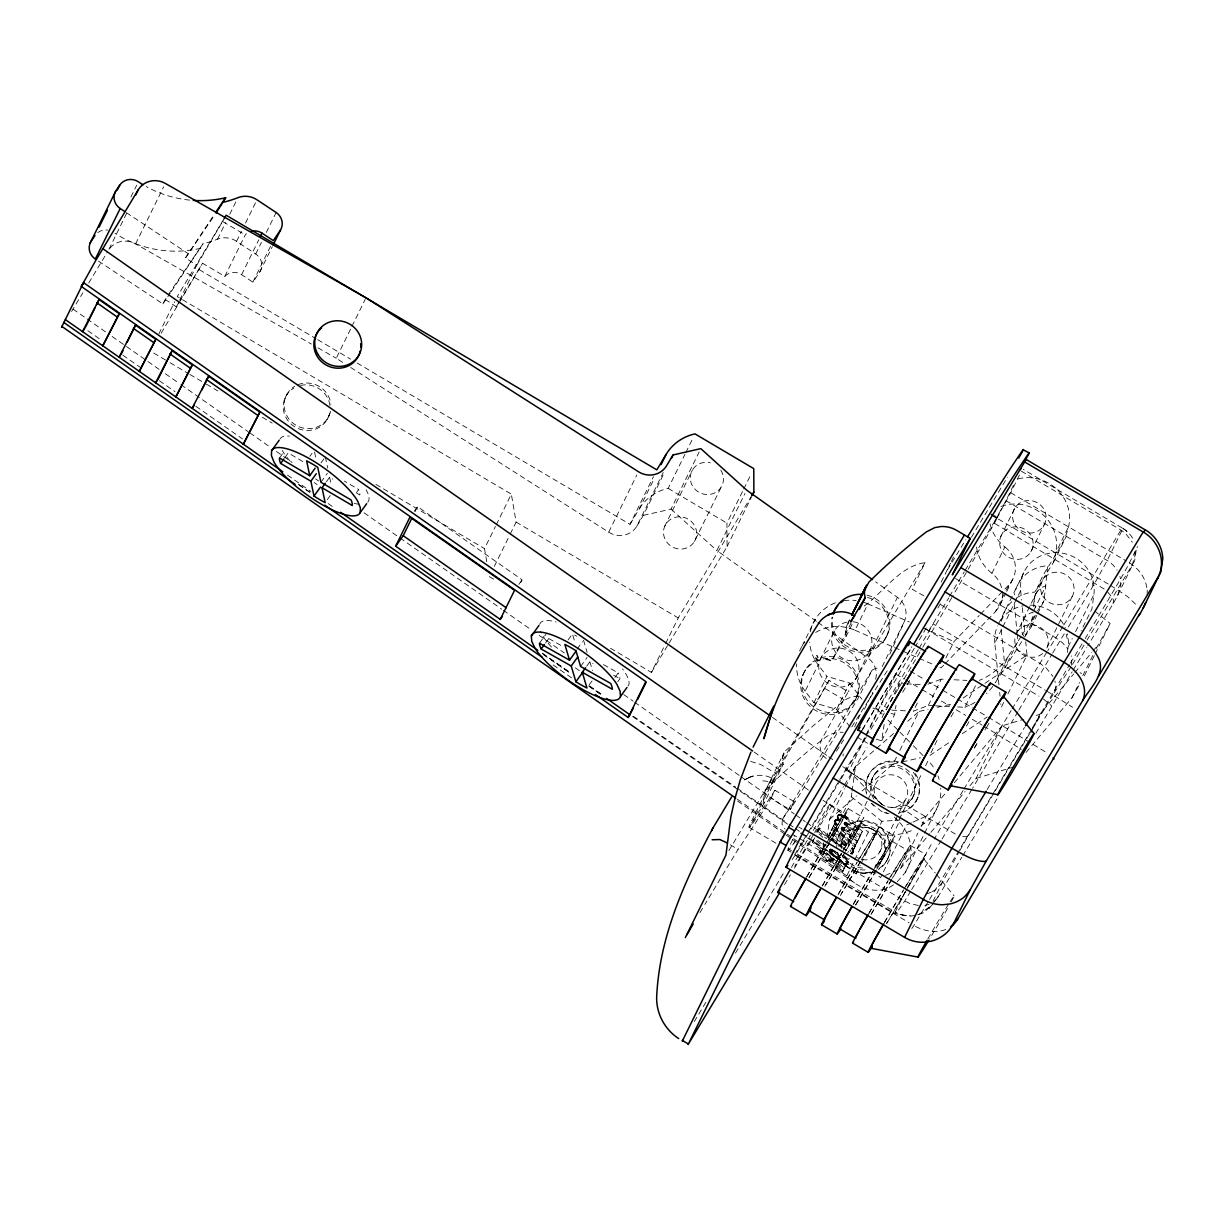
<?xml version="1.0" encoding="UTF-8"?>
<svg xmlns="http://www.w3.org/2000/svg" width="1224" height="1224" viewBox="0 0 1224 1224"><rect width="100%" height="100%" fill="white"/><g stroke="black" fill="none" stroke-linecap="round" stroke-linejoin="round"><path stroke-width="0.75" stroke-dasharray="5 3.75" d="M1147.148 594.849L1147.225 590.06M840.245 857.703C836.589 858.452 831.448 852.914 830.101 849.303C834.034 849.425 841.775 855.01 839.19 859.217C822.727 852.501 832.091 843.55 839.19 859.217M1134.985 552.07L1134.816 556.828L1131.894 565.519L1087.08 640.06M1136.193 550.219L1134.679 560.577L1117.65 595.415A199.512 4.758 -59.4 0 1 1113.075 603.784L1087.738 645.905M851.216 622.756L831.754 660.838L823.905 659.063A13.173 13.051 38 0 1 831.739 660.853A246.911 5.891 -59.4 0 1 845.983 636.709L845.876 627.82L849.211 620.231M836.681 847.666L837.002 842.433A27.05 25.826 26.2 0 1 877.47 824.838A27.05 25.826 26.2 0 1 878.939 868.55M898.37 761.772A27.05 25.826 26.2 0 0 866.271 783.069L866.653 792.249M835.655 822.115L832.764 827.103L855.01 846.304L856.632 843.03L843.03 831.295L841.133 828.357L843.795 829.306L857.534 841.163L859.217 837.751C859.86 840.199 835.9 817.816 847.283 824.746L860.151 835.839L862.538 831.479L847.589 818.581C844.254 813.899 833.865 812.476 839.955 820.233C836.986 820.462 832.106 820.355 836.007 825.251C836.237 822.605 833.62 816.607 839.955 820.233M1024.58 637.168L1031.113 626.994L1032.964 612.23L1031.113 612.811A16.907 16.142 26.2 0 0 1023.922 636.312M1033.653 606.752C1034.066 576.152 1061.973 555.023 1068.598 526.641A40.576 38.74 26.2 0 0 1017.435 479.012M1037.6 613.821L1044.072 600.647L1047.729 565.763A37.194 35.511 26.2 0 0 1014.466 594.879M744.574 779.841L750.266 777.041L744.574 779.841C753.035 774.012 766.576 773.553 773.92 779.841L749.425 827.531L763.99 803.342L783.222 764.25L782.549 756.509L785.089 751.215L813.287 725.71L842.846 701.52A27.05 25.826 26.2 0 1 859.355 696.089L872.115 670.14L875.711 668.289L880.056 667.998M1067.343 652.377L1068.078 646.961A37.194 35.511 26.2 0 0 1067.374 633.894M1002.869 626.749L1020.648 590.611A37.194 35.511 26.2 0 1 1057.995 552.682A37.194 35.511 26.2 0 1 1093.919 594.451L1091.961 608.879L1081.129 630.896M874.273 872.528L856.066 873.829L825.466 849.226L825.986 845.478M827.026 837.981L829.627 819.239L844.636 788.746M827.975 844.132L851.307 796.702L851.827 792.953M852.088 791.087L855.469 766.714L875.221 749.532M876.231 739.204L881.678 740.795L884.141 724.424M881.678 740.795L894.637 714.449L896.014 705.361M898.462 688.974L899.288 683.528L904.674 683.788M1071.551 665.152L1071.275 655.819M841.378 854.398L847.452 862.889L846.381 864.878L843.275 864.328L845.264 866.102L843.734 869.224L812.399 842.189L814.036 838.853L824.043 847.268L823.247 843.045M843.734 869.224L846.029 865.062L844.024 863.272L847.13 863.838L848.201 861.849L843.795 855.071L843.03 856.127M1016.027 598.322A37.194 35.511 26.2 0 1 1034.77 592.11L1053.466 562.397L1055.639 552.988L1068.598 526.641M845.34 632.273L849.425 619.864L847.758 623.245L848.875 621.593M839.205 821.289C833.116 813.516 843.504 814.954 846.824 819.621L861.788 832.534L860.151 835.839M851.43 848.829L852.225 847.666L853.939 848.951L853.189 850.007L851.46 848.706L852.99 852.501L853.755 851.445L852.225 847.666M991.624 514.034L997.438 517.477L995.387 521.439A250.232 5.967 -59.4 0 1 952.716 596.012M1113.075 603.784L1113.503 600.173L1112.478 597.817L1107.812 592.187M993.903 516.482L996.81 518.211L991.226 514.218M782.289 758.421L785.089 751.215M853.939 848.951L855.408 845.983L833.161 826.781L831.601 829.949C832.167 827.424 855.423 851.583 842.724 842.678L830.545 832.091L829.796 833.131L841.974 843.719C854.673 852.638 831.402 828.464 830.851 830.989L835.013 823.018L836.772 824.196M1032.566 728.77L1054.185 692.799L1055.731 687.521L1054.95 681.018M854.643 726.872L860.824 712.98M889.802 654.259L904.459 621.287A20.288 19.37 26.2 0 0 897.437 597.343L875.665 581.859M1117.65 595.415L1120.786 586.311L1120.847 581.4A26.974 24.404 27.9 0 0 1119.899 576.504M818.933 852.057C820.86 847.391 838.318 861.65 831.264 859.998L843.367 870.448L842.204 872.345L829 860.977L825.817 860.579L818.933 852.057L831.907 859.967L832.32 860.855L830.132 860.61L842.617 871.488L842.204 872.345M867.632 777.24L868.642 775.144M130.907 196.972L136.721 185.176M126.623 213.374L108.446 250.323A20.288 19.37 26.2 0 1 135.589 243.882L311.37 344.082M135.589 243.882L163.679 186.782M98.455 261.125L162.884 303.873L167.214 296.269M179.576 300.155L196.743 265.302L185.528 257.866L214.078 214.72M171.314 291.511L203.016 243.729A108.202 103.321 26.2 0 0 217.49 239.185A20.288 19.37 26.2 0 1 236.569 241.312L255.709 254.011A13.525 12.913 26.2 0 1 260.069 271.575L252.878 282.147L241.618 274.681A13.051 12.47 26.2 0 0 224.818 276.394L202.526 263.221L180.203 300.339M158.783 334.06L174.695 301.701M165.102 299.36L176.317 306.811L178.765 301.823M161.17 333.188L202.526 263.221M196.743 265.302L225.338 216.847M217.49 239.185L225.66 222.569M229.745 214.277L237.089 199.328M236.569 241.312L241.465 231.351M245.55 223.043L256.979 199.803M224.818 276.394L245.244 234.901A13.051 12.47 26.2 0 1 246.544 233.677M241.618 274.681L258.769 239.812M255.709 254.011L261.416 242.383M266.327 232.422L276.119 212.502M252.878 282.147L272.493 242.306M259.687 272.156L272.325 246.667M284.748 398.779L285.636 396.974M286.324 395.597L287.212 393.791M342.659 362.35L336.248 358.265L351.12 328.032M351.946 326.349L365.165 299.482M327.053 419.679L327.94 417.889M328.629 416.512L329.516 414.707M414.997 511.77L417.522 506.644L522.112 579.855L519.588 584.98M486.754 561.678L484.52 548.627L495.414 526.488M496.256 524.79L511.341 494.129L177.22 296.591L223.212 220.106M494.328 566.375L509.413 535.714M510.255 534.016L516.115 522.097L511.341 494.129M350.661 367.46L608.711 532.18L636.801 475.08M357.133 363.008L630.008 524.346L653.478 476.656M630.008 524.346L639.326 508.847L654.412 478.186M608.711 532.18A20.288 19.37 26.2 0 0 636.771 526.289L663.209 472.556M636.771 526.289L643.319 515.411L663.974 473.428M639.326 508.847A47.338 45.196 26.2 0 1 668.197 488.391L684.95 454.334M685.792 452.635L693.335 437.305M643.319 515.411L671.058 509.077L699.149 451.993M664.556 526.657L692.478 469.924M694.467 541.452A16.738 15.988 26.2 0 0 679.993 516.803A16.738 15.988 26.2 0 0 665.734 540.534A16.738 15.988 26.2 0 0 694.467 541.452L722.405 484.704M610.47 648.23L651.413 672.435L664.816 645.186M665.657 643.487L678.234 617.936L751.903 495.399M669.1 643.028L727.056 546.638L726.949 523.138L742.876 490.778M743.718 489.08L751.245 473.749M816.377 621.302L716.882 550.54L744.972 493.44M727.056 546.638L751.352 497.25M802.21 645.828L815.169 619.482M802.607 675.541L803.495 673.736M804.535 671.639L805.423 669.834M820.049 659.935L834.355 630.865M850.022 726.949L836.681 709.4L813.96 702.729L805.178 691.162L818.152 664.816A42.611 40.683 26.2 0 1 809.645 642.34M763.99 803.342A16.233 15.499 26.2 0 1 765.321 790.781L783.896 752.959M845.983 636.709L852.669 623.108M813.96 702.729L826.919 676.382L818.152 664.816M770.952 798.431L774.96 790.276L794.162 801.628L790.153 809.783L770.952 798.431A246.911 5.891 -59.4 0 1 738.041 849.364L704.856 904.49M774.96 790.276L758.773 814.71A221.146 5.279 -59.4 0 1 749.272 825.726L759.92 804.076A221.146 5.279 -59.4 0 1 795.355 740.367L829.031 680.406L848.232 691.759L822.482 737.888C818.565 744.391 819.437 754.244 826.338 758.375M815.658 632.441A42.611 40.683 26.2 0 1 854.995 630.238L867.969 603.891L909.248 621.976M872.115 670.14L782.35 819.453L782.059 824.441L785.058 829.031M836.681 709.4L849.64 683.053L826.919 676.382M856.28 677.928A20.288 19.37 26.2 0 0 838.792 648.032A20.288 19.37 26.2 0 0 821.442 676.765A20.288 19.37 26.2 0 0 856.28 677.928L870.601 648.858M875.619 679.244A20.288 19.37 26.2 0 0 867.694 657.793L897.437 597.343M854.581 701.23A29.085 27.769 26.2 0 0 829.444 658.42A29.085 27.769 26.2 0 0 804.658 699.638A29.085 27.769 26.2 0 0 854.581 701.23L855.469 699.424A29.085 27.769 26.2 0 0 830.331 656.615A29.085 27.769 26.2 0 0 805.545 697.848A29.085 27.769 26.2 0 0 855.469 699.424M856.509 697.313L857.397 695.523M885.212 638.974L886.1 637.168M887.155 635.057L888.043 633.252M864.297 606.018C883.866 591.727 899.64 566.284 925.023 562.642L912.217 589.31L924.12 595.935M791.423 850.649L788.179 848.737L794.728 835.411M882.152 666.621L904.459 621.287M864.45 709.14L872.712 692.34M822.88 837.354L817.188 832.442L819.575 828.097L843.78 848.982M812.399 842.189L814.786 837.813L824.792 846.212L823.691 843.305L822.941 844.361M817.188 832.442L819.575 828.097M895.509 674.99L863.195 740.673L793.749 856.173M941.21 582.119L950.543 563.147M951.354 561.495L953.802 556.522M882.305 804.872L848.859 771.013L865.383 737.429M866.209 735.746L878.602 710.563A20.288 19.37 26.2 0 1 875.68 706.814M845.463 787.047L855.469 766.714M882.06 717.585L886.145 709.293M886.329 709.874L899.288 683.528M830.545 832.091L829.031 835.166L844.101 848.278L843.351 849.318L828.281 836.221L829.796 833.131M825.466 849.226L827.133 845.83M839.878 833.774L840.322 832.871L838.884 835.594M1104.186 589.035L993.704 522.847A226.562 5.401 -59.4 0 0 1005.929 500.647L1015.063 482.072M996.81 518.211L1000.559 511.265A236.706 5.646 -59.4 0 0 1010.733 492.706L1019.623 474.667M842.036 840.077L842.923 838.272M843.504 837.078L844.407 835.288M871.779 779.627L872.666 777.821M873.263 776.628L874.15 774.823M849.456 837.216L876.415 782.427M917.342 702.989L913.288 711.221L928.327 705.468L933.82 705.743M1000.712 536.755L1014.788 508.144M862.094 790.995L893.138 763.975L896.473 757.197M899.808 750.434L918.979 711.465L928.067 709.4M945.877 658.022L953.986 641.56L979.215 615.488M853.189 850.007L857.381 841.974L843.795 830.239L841.883 827.302L844.545 828.266L858.299 840.108L857.534 841.163M858.299 840.108L859.982 836.696C860.625 839.144 836.665 816.76 848.048 823.691L860.916 834.799M852.332 853.847L853.755 851.445M1001.584 587.734A27.05 25.826 26.2 0 0 991.93 573.291L1004.889 546.944A40.576 38.74 26.2 0 1 989.91 523.168M928.327 705.468L941.287 679.121L944.959 679.305M893.505 884.86C878.664 895.57 857.718 889.175 846.794 875.833L868.367 831.983C883.284 837.293 900.252 836.023 914.512 829.321M856.066 873.829L860.227 865.368M861.069 863.67L881.907 821.319L900.114 820.019M945.005 663.791L995.479 611.633L1005.21 591.881M1006.021 590.228L1011.865 580.865A27.05 25.826 26.2 0 0 1004.889 546.944M995.479 611.633L998.891 607.211L1005.944 593.059M1006.755 591.406L1013.243 578.233M879.643 852.195L906.617 797.421M937.018 740.474L929.521 755.713L951.323 741.056M897.253 881.8L905.301 872.391A44.079 42.09 26.2 0 0 898.355 821.136L922.315 772.436M925.619 765.719L928.098 760.685A44.079 42.09 26.2 0 1 934.815 769.376M1030.899 551.749A16.907 16.142 26.2 0 0 1016.333 526.825A16.907 16.142 26.2 0 0 1001.875 550.769A16.907 16.142 26.2 0 0 1030.899 551.749L1044.99 523.122M876.782 867.449L899.288 821.717M881.923 859.799L882.81 857.993M883.407 856.8L884.294 854.995M911.666 799.349L912.553 797.543M913.15 796.35L914.037 794.544M998.325 624.271L1025.375 569.497M886.436 861.298L886.88 860.396M888.241 857.672L888.685 856.769M915.751 801.751L916.195 800.848M917.541 798.125L917.985 797.222M998.937 684.813L994.821 643.12L1001.247 630.039A37.194 35.511 26.2 0 1 1001.094 625.617M957.596 706.937L964.91 707.304L976.262 684.247M885.549 875.374L900.436 868.658L917.939 833.085M921.259 826.307L926.262 816.133L945.785 792.861M1015.859 634.629L1042.817 579.855M1053.466 562.397L1066.425 536.051M1021.046 636.557L1008.438 656.186L995.479 682.533L1022.514 640.382M1033.775 610.577L1045.923 585.883L1044.072 586.464A16.907 16.142 26.2 0 0 1035.626 607.67M905.301 872.391L937.814 806.432M1025.391 635.516L1036.743 612.474M1031.113 626.994L1036.789 615.473M905.102 892.051L895.264 912.048L793.045 851.613M1003.695 702.469L1001.186 707.548L1000.819 703.769M1007.857 694.008L1027.028 655.039L1025.712 641.774M969.989 785.731L976.079 778.464L1001.921 725.939L1023.601 719.299M1046.887 647.924L1073.02 594.849M933.025 901.292L942.174 882.703A194.096 4.636 -59.4 0 1 959.035 852.011M1068.078 646.961L1072.255 638.5M1075.59 631.722L1093.919 594.451M1030.685 732.947L1039.849 714.311L1073.678 673.996M1085.137 638.775L1121.536 577.391A236.706 5.646 -59.4 0 0 1129.477 562.902L1137.54 546.501M1026.094 752.423L1072.01 697.711L1079.507 682.457M1082.842 675.679L1092.848 655.36M1096.168 648.582L1110.137 623.49L1094.761 611.128M1094.302 655.682L1084.296 676.015L1080.104 672.634M1095.128 653.983L1110.137 623.49M1072.01 697.711L1079.905 683.757M862.293 730.254L911.819 646.731M918.23 649.791L868.765 732.87M919.163 648.169L933.132 623.903L1045.357 690.26M1017.97 711.664L972.606 788.195M1018.904 710.042L1051.661 654.748M1031.373 729.688L959.019 850.42M1032.291 728.066L1069.47 664.816M1035.871 733.329L1072.163 671.838M176.317 306.811L179.224 301.961M651.413 672.435L668.105 644.666M829.031 680.406A246.911 5.891 -59.4 0 0 775.496 773.247L728.494 851.216M699.99 912.584L702.913 907.734M925.023 562.642L909.065 589.172A246.911 5.891 -59.4 0 0 848.232 691.759M859.355 696.089L843.397 722.619A246.911 5.891 -59.4 0 1 790.153 809.783M971.351 537.321L1007.474 477.253M862.583 729.122L911.666 647.481M928.802 630.788L948.784 597.863M949.457 596.44L964.206 571.914M965.185 570.277L999.075 513.912L994.714 511.326M694.268 1021.627L707.181 1000.146M735.517 953.022L784.89 870.907M792.127 859.676A236.706 5.646 -59.4 0 0 795.126 855.331L809.86 830.836M810.839 829.214L840.291 780.223M841.271 778.586L867.785 734.507M784.553 884.6L790.444 874.793M794.376 868.26L812.048 838.853M815.98 832.32L843.474 786.588M844.453 784.951L867.051 747.39M962.982 790.704L941.348 826.69A221.146 5.279 -59.4 0 0 934.31 839.052M963.961 789.067L1011.146 710.578M1012.141 708.956L1046.811 652.147M1052.64 653.111L1065.4 631.89M910.656 891.225L904.766 901.032A221.146 5.279 -59.4 0 1 895.264 912.048A27.004 26.423 24.6 0 0 910.503 915.858M911.651 889.588L941.149 840.521M942.128 838.899L971.626 789.832M987.202 789.511L1024.503 727.469M1070.449 663.178L1084.158 640.397M911.788 928.526A236.706 5.646 -59.4 0 0 913.854 925.528L928.588 901.032M929.567 899.411L958.04 852.057M959.846 850.558A194.096 4.636 -59.4 0 1 967.679 836.681L994.225 792.54M995.204 790.903L1031.587 730.407M1072.469 664.357L1086.116 641.682M1073.127 670.216L1086.774 647.527M932.397 904.352L935.626 900.191A194.096 4.636 -59.4 0 0 938.196 896.595L961.789 857.351M962.768 855.714L998.172 796.855M71.558 311.523L82.865 292.781M88.755 282.974L107.452 251.945M1062.86 626.566L1047.836 650.571M1063.84 624.928L1120.893 530.023A226.562 5.401 -59.4 0 1 1122.974 528.447A26.974 26.591 22.5 0 1 1133.592 540.029M1068.353 626.963L1094.975 582.716A226.562 5.401 -59.4 0 0 1107.2 560.516L1122.974 528.447L1023.233 469.343M935.626 900.191L938.196 896.595M765.321 790.781L767.616 787.858A676.306 645.706 26.2 0 1 825.068 737.644A27.05 25.826 26.2 0 1 843.137 732.289M836.512 751.154L843.657 739.832M851.827 726.888L887.538 670.278M1022.071 634.95L1036.514 612.428M1037.554 610.822L1044.072 600.647M1054.185 692.799L1070.526 667.6M782.35 819.453L794.162 801.628M185.528 257.866L215.011 214.583M168.269 294.724L203.016 243.729M162.884 303.873L170.258 293.056M788.179 848.737A221.146 5.279 -59.4 0 0 793.611 843.611L796.763 839.021M793.611 843.611L794.697 842.036M279.5 457.929L283.83 451.947M284.978 457.439L288.221 452.941L304.133 462.289M309.856 456.307L312.028 453.324M321.009 462.856L324.253 458.373M320.887 482.241L327.374 473.26M326.364 481.751L329.608 477.253L332.79 479.119M327.313 499.622L330.557 495.139M356.521 492.507L358.693 489.524L344.372 481.108M367.736 502.223L368.485 501.167A54.101 15.881 35.8 0 0 366.098 489.799M414.278 511.142L417.522 506.644M518.869 584.353L522.112 579.855M539.478 643.197L545.965 634.216M545.522 643.028L548.765 638.53A43.957 12.898 35.8 0 1 547.663 635.975M568.12 639.923L572.449 633.925L575.02 642.692M577.039 649.179L582.44 641.697M580.589 666.453L587.076 657.456M586.633 666.269L589.876 661.771L593.043 663.561M589.111 685.027L592.355 680.544M614.953 677.438L618.197 672.94L600.816 663.117M617.753 681.753L619.91 678.754A43.957 12.898 35.8 0 0 618.197 672.94M628.065 685.96L628.815 684.904A54.101 15.881 35.8 0 0 622.557 668.931M837.155 816.515L838.394 814.526M838.18 815.337L838.93 814.281M834.63 820.738L835.747 819.33M837.216 817.188L837.966 816.133M838.578 815.291L839.327 814.235M834.462 821.534L835.258 820.065M835.64 820.264L836.39 819.208M839.067 815.322L839.817 814.281M834.508 822.023L835.273 820.983M837.476 817.969L838.226 816.913M834.661 822.574L835.411 821.518M839.618 815.429L840.383 814.388M836.558 820.371L837.308 819.33M837.721 818.565L838.486 817.525M840.245 815.628L841.01 814.572M838.027 819.208L838.777 818.152M835.074 823.553L835.839 822.497M840.934 815.873L841.699 814.832M835.273 823.951L836.023 822.895M837.675 820.723L839.113 818.81M835.487 824.349L836.252 823.308M830.851 830.989L831.601 829.949M841.668 816.209L842.433 815.153M835.732 824.777L836.482 823.721M838.746 820.524L839.496 819.483M834.248 824.073L835.625 825.175L836.39 824.119M828.281 836.221L829.031 835.166M838.976 821.289L839.725 820.248M842.433 816.592L843.198 815.551M822.911 843.78L823.66 842.724M823.064 845.004L823.829 843.948M843.229 817.035L843.979 815.995M823.293 845.692L824.058 844.652M819.055 852.394L820.034 850.864M844.024 817.525L844.789 816.485M819.208 852.608L820.264 850.909M823.614 846.442L824.379 845.386M819.789 852.072L820.539 851.017M820.095 852.225L820.845 851.17M823.599 847.115L824.349 846.059M844.82 818.06L845.585 817.02M823.89 847.283L824.792 846.212M820.401 852.409L821.166 851.369M845.233 818.366L845.998 817.311M845.646 818.672L846.411 817.617M846.059 818.978L846.809 817.938M846.442 819.3L847.207 818.259M844.009 823.584L845.004 822.176M846.824 819.621L847.589 818.581M844.453 823.201L845.218 822.146M841.133 828.357L842.005 827.194M844.116 824.043L845.478 822.176M841.102 828.755L842.219 827.133M845.065 823.354L845.815 822.299M841.745 828.189L842.495 827.149M844.422 824.594L845.172 823.538M841.286 829.168L842.801 827.24M845.432 823.523L846.182 822.467M842.372 828.434L843.137 827.393M841.561 829.643L842.326 828.602M844.897 825.221L845.646 824.165M845.815 823.721L846.58 822.681M842.739 828.617L843.489 827.577M846.212 823.966L846.977 822.911M841.959 830.178L842.724 829.122M843.106 828.847L843.871 827.791M843.489 829.092L844.239 828.036M845.524 825.894L846.274 824.838M842.449 830.729L843.214 829.673M846.886 824.425L847.651 823.385M843.795 829.306L844.545 828.266M844.086 829.551L844.835 828.495M847.283 824.746L848.048 823.691M829.337 850.359L830.224 849.119M843.03 831.295L843.795 830.239M846.274 826.567L847.023 825.527M825.726 855.867L826.475 854.826M829.306 850.604L830.622 849.058M829.352 850.909L830.882 849.089M829.474 851.246L831.188 849.165M829.688 851.644L830.346 850.405M830.759 850.328L831.524 849.272M829.903 851.95L830.652 850.894M831.127 850.481L831.892 849.425M830.101 852.256L830.851 851.216M831.509 850.665L832.274 849.609M830.591 852.899L831.356 851.858M831.922 850.879L832.672 849.823M825.588 860.365L826.353 859.309L819.866 850.864M832.32 851.124L833.085 850.068M825.817 860.579L826.353 859.309M832.733 851.384L833.498 850.343M826.108 860.824L826.567 859.523M831.173 853.587L831.922 852.531M833.07 851.613L833.819 850.573M826.491 861.084L829.765 859.921L842.954 871.289M826.766 861.252L827.531 860.212M831.815 854.276L832.565 853.22M827.041 861.405L827.806 860.35M827.302 861.497L828.051 860.457M827.47 861.497L828.908 859.508M828.434 860.625L829.184 859.585M832.519 854.979L833.284 853.924M834.309 852.531L835.074 851.491M829 860.977L829.765 859.921M833.146 855.576L833.896 854.536M841.974 843.719L842.724 842.678M830.132 860.61L830.943 859.355M843.489 841.99L844.254 840.934M830.27 860.824L831.127 859.37M835.487 853.495L836.237 852.455M831.402 859.554L832.167 858.514M833.819 856.188L834.569 855.132M842.51 844.193L843.275 843.152M830.499 861.038L831.264 859.998M831.907 859.967L832.657 858.911M844.422 842.892L845.187 841.852M834.539 856.785L835.288 855.729M843.336 844.805L844.086 843.764M831.999 860.839L833.024 859.324M836.558 854.474L837.308 853.419M832.32 860.855L833.177 859.631M843.719 845.08L844.484 844.024M835.288 857.366L836.038 856.31M845.172 843.764L845.922 842.724M844.346 845.463L845.111 844.407M837.491 855.438L838.241 854.383M836.099 857.947L836.864 856.892M844.958 845.769L846.442 843.504M845.279 845.891L846.717 844.178M836.619 858.284L837.369 857.244M838.272 856.356L839.021 855.316M845.554 845.952L846.534 844.897M845.906 845.876L846.717 844.682M837.124 858.59L837.889 857.534M838.685 856.922L839.45 855.867M837.644 858.85L838.394 857.794M839.037 857.443L839.786 856.402M838.119 859.049L838.884 857.993M844.101 848.278L845.707 851.139L846.472 850.099L850.037 852.241M839.281 857.932L840.031 856.876M838.547 859.187L839.312 858.131M838.914 859.233L840.199 857.32M861.788 832.534L862.538 831.479M847.773 852.47L848.523 851.414M844.468 857.794L845.233 856.739M859.217 837.751L859.982 836.696M851.782 848.859L852.547 847.804M856.632 843.03L857.381 841.974M851.935 849.67L852.684 848.615M845.677 859.386L846.427 858.33M852.348 850.451L853.097 849.395M850.359 853.709L853.097 852.791L852.088 853.908M850.665 853.786L851.414 852.73M852.654 851.185L853.419 850.129M843.275 864.328L844.208 863.241M843.443 864.526L844.193 863.486M851.078 853.878L851.843 852.837M846.61 860.87L847.375 859.814M851.46 853.924L852.225 852.883M852.868 851.873L853.633 850.818M851.797 853.939L852.562 852.899M844.361 864.634L845.111 863.578M849.288 858.437L848.523 859.477L844.254 855.79M845.172 864.848L845.922 863.792M847.283 862.216L848.033 861.176M845.845 864.94L846.595 863.884M845.264 866.102L846.029 865.062M847.452 862.889L848.201 861.849M846.381 864.878L847.13 863.838M847.482 863.486L848.232 862.446M846.748 864.695L848.125 862.935M842.617 871.488L843.367 870.448M942.174 882.703L935.442 889.863L931.051 892.281M918.673 914.649L923.554 912.706L931.311 905.729M929.154 908.499L933.744 902.654M954.337 782.687L1001.921 725.939M900.436 868.658L929.72 833.743M930.929 832.289L965.109 791.546M1074.886 672.557L1091.808 652.392M1093.017 650.954L1097.836 645.186M980.546 614.111L1008.454 585.286M943.673 665.168L941.011 667.906L935.855 665.642M929.077 907.183L920.693 913.334A27.004 26.423 24.6 0 1 915.751 915.093M921.014 825.955L929.674 818.994L935.059 811.94A44.079 42.09 26.2 0 0 940.721 788.179M876.644 748.308L893.566 733.574M907.688 721.288L918.979 711.465M829.627 819.239L856.448 795.906M933.851 901.522L935.886 899.778M963.15 697.971L1027.028 655.039M962.232 733.727L987.171 716.973M774.149 779.306L771.564 783.161A246.911 5.891 -59.4 0 0 783.222 764.25M967.679 836.681L962.401 836.681M911.39 822.865L906.433 825.098L880.591 877.608L875.543 873.554M913.043 822.115L926.262 816.133M927.914 684.231L941.287 679.121M899.747 812.629L905.515 810.533L924.334 823.706M748.813 777.592L752.913 776.138L751.138 776.766M875.772 870.983C860.946 877.715 841.393 867.724 837.323 852.179M1036.238 715.428L1039.849 714.311M976.079 778.464L1014.023 766.836M945.739 929.506C935.197 933.453 923.37 930.99 913.854 925.528M924.809 905.423L929.123 904.291M937.171 707.334L951.721 704.029M893.138 763.975L900.405 762.322M902.226 761.909L920.417 757.778M915.292 915.506L910.059 916.133L894.974 913.578L792.739 853.143M954.093 679.764L966.899 680.406M906.479 683.879L920.861 684.598M935.641 705.835L950.283 706.569M891.715 710.134L906.097 710.869M918.337 905.485L909.769 903.48L904.766 901.032L791.362 833.682M750.664 761.435L760.043 764.266A11.062 10.603 25.9 0 1 761.588 765.031L775.496 773.247M900.068 914.297L903.098 915.124M872.865 708.053L883.759 711.251M891.011 713.393L894.637 714.449M871.35 803.296L881.433 811.344L887.369 813.134M923.018 628.004L953.986 641.56M854.995 630.238L892.847 646.808M894.56 647.572L901.445 650.587M903.174 651.336L934.126 664.892M955.317 834.003L842.495 767.968M548.765 638.53L562.994 646.578M613.591 675.189L619.91 678.754M317.995 347.861L336.248 358.265M356.658 493.134L359.841 495.001A43.957 12.898 35.8 0 0 358.693 489.524M925.895 629.075L1039.054 696.181M1021.26 471.118L1120.893 530.023L1125.59 533.45L1132.353 542.308M1010.733 492.706L1126.218 560.974M1005.929 500.647L1107.2 560.516A26.974 24.404 27.9 0 1 1117.13 570.277M990.92 514.677L1108.959 584.475M1110.581 585.439L1127.472 596.516L1135.811 604.427M955.439 578.524L1055.991 637.979L1062.447 642.722L1067.894 648.919M940.69 604.641L1039.666 663.163L1046.122 667.906L1052.9 676.398M1046.979 691.223L1072.637 707.304M222.952 221.712L245.244 234.901M668.197 488.391L726.949 523.138M910.304 671.119L924.946 679.764M926.568 680.728L941.21 689.387M942.832 690.351L955.837 698.047M957.474 698.996L986.743 716.315M988.365 717.279L1046.551 752.592M895.999 674.194L904.108 678.999M905.729 679.947L920.326 688.592M921.947 689.54L934.937 697.221M941.424 701.061L949.533 705.85M956.021 709.691L965.767 715.443M972.254 719.284L981.985 725.036M983.606 726L1021.336 749.317M199.328 269.708L316.037 338.711M317.674 339.691L350.554 359.122M825.022 688.546L844.223 699.899M516.115 522.097L678.234 617.936M857.06 737.062L867.556 743.259M153.689 353.032L168.499 361.784M170.151 362.763L188.251 373.473M189.904 374.437L204.714 383.204M206.366 384.168L217.887 390.976M262.318 417.262L272.202 423.091M375.89 484.398L484.52 548.627M489.309 576.596L495.858 580.467M848.4 808.743L863.93 817.923M879.444 827.087L894.958 836.267M910.488 845.447L926.002 854.627M829.796 804.398L845.31 813.577M860.824 822.758L876.353 831.938M891.868 841.102L907.382 850.282M798.828 827.072L802.072 829M748.981 827.256L776.536 843.55M787.874 850.267L791.117 852.179M795.126 855.331L908.973 922.636M730.315 844.789L738.041 849.364M126.455 212.685L187.746 253.353M1043.292 698.935L1051.691 705.865M298.916 484.566L309.901 492.186M542.4 653.264L570.675 672.848M589.524 685.914L603.677 695.706M633.512 716.392L735.624 787.124M737.2 788.225L787.476 823.048M789.036 824.135L793.749 827.393M795.325 828.495L800.037 831.754M801.613 832.84L840.873 860.044M298.518 484.612L309.488 492.232M543.165 654.442L571.409 674.042M588.652 686.021L601.198 694.727M632.563 716.499L787.828 824.288M800.374 832.993L842.724 862.385M772.405 717.356L827.164 755.682M828.725 756.784L833.422 760.073M842.801 766.637L866.271 783.069M754.198 752.072L810.502 791.484M823.018 800.236L868.367 831.983M73.012 309.106L85.542 317.873M87.103 318.959L105.876 332.102M112.134 336.493L159.074 369.342M165.332 373.718L179.408 383.571M180.968 384.673L248.258 431.766M249.818 432.852L270.152 447.097M276.41 451.472L292.062 462.427M315.532 478.844L318.653 481.047M364.033 512.795L398.443 536.892M400.019 537.979L501.718 609.169M503.278 610.256L531.446 629.977M539.264 635.455L564.295 652.973M623.75 694.589L633.129 701.153M634.705 702.255L739.526 775.618M741.086 776.72L794.284 813.945M795.845 815.046L805.239 821.61M806.8 822.712L836.528 843.52A27.05 25.826 26.2 0 1 877.027 825.741A27.05 25.826 26.2 0 1 878.342 869.56M87.899 330.725L101.913 340.532M122.859 355.19L139.995 367.185M159.395 380.756L174.971 391.665M195.917 406.322L242.49 438.926M287.487 475.08L310.957 491.497M328.154 503.538L334.412 507.929M542.477 653.555L570.629 673.261M589.402 686.404L601.917 695.156M553.126 664.953L571.883 678.081M737.322 799.211L785.793 833.146M787.353 834.232L792.05 837.522M793.611 838.624L798.308 841.898M799.869 842.999L846.794 875.833M737.598 801.047L784.569 833.926M786.129 835.028L790.826 838.318M792.387 839.404L798.66 843.795M800.221 844.881L856.586 884.34M817.938 622.404L867.694 657.793M845.157 849.119L846.472 850.099M1122.867 528.248L1127.258 531.583M851.307 796.702L881.907 821.319M833.513 826.062L855.775 845.249M832.412 827.837L854.658 847.023M818.81 829.138L838.761 846.35M817.953 831.387L826.491 838.761M813.149 841.133L844.484 868.183M671.058 509.077L716.882 550.54M878.602 710.563L882.626 714.617M887.966 720.049L898.676 730.881M900.007 732.227L912.048 744.422M913.395 745.783L925.436 757.977M894.346 817.066L898.355 821.136M871.672 803.556L873.691 805.928M923.523 858.682L935.289 873.003M936.467 874.441L954.123 895.937M849.64 683.053L861.864 699.149M583.527 640.198L587.138 652.453M589.876 661.771L592.462 670.538M1066.196 634.139L1067.175 638.515M1092.42 583.282L1093.017 586.005M325.339 456.873L327.68 468.042M329.608 477.253L331.168 484.689M314.583 452.176L316.129 459.627M1020.648 590.611L1021.596 600.081M1022.346 607.67L1024.962 634.2M1014.222 603.692L1017.006 631.951M1017.205 633.848L1017.94 641.376L1004.981 667.723L1001.247 630.039M999.687 692.402L1000.069 696.181M852.807 621.746A20.288 19.37 26.2 0 1 869.239 651.581A20.288 19.37 26.2 0 1 834.952 651.306A20.288 19.37 26.2 0 1 849.655 621.716M805.178 691.162A42.611 40.683 26.2 0 1 796.656 663.882M799.624 650.923A42.611 40.683 26.2 0 1 804.704 642.187M810.349 631.844A42.611 40.683 26.2 0 1 836.742 602.346M844.07 600.617A42.611 40.683 26.2 0 1 856.188 600.571M863.654 602.269A42.611 40.683 26.2 0 1 867.969 603.891M991.93 573.291A40.576 38.74 26.2 0 1 976.415 546.225M1000.972 506.461A40.576 38.74 26.2 0 1 1042.221 514.095A40.576 38.74 26.2 0 1 1055.639 552.988M1002.349 592.018A27.05 25.826 26.2 0 1 998.891 607.211M1008.438 656.186A67.626 64.566 26.2 0 1 979.384 680.36M992.756 686.45A67.626 64.566 26.2 0 1 986.437 693.595M975.038 702.346A67.626 64.566 26.2 0 1 964.91 707.304M1001.507 621.226A37.194 35.511 26.2 0 1 1012.171 601.382M986.498 727.255A52.02 1.239 -59.4 0 1 984.938 729.948M976.737 743.901A52.02 1.239 -59.4 0 1 974.243 748.093M988.961 723.262A56.809 1.362 -59.4 0 1 985.412 729.382M977.012 743.657A56.809 1.362 -59.4 0 1 974.182 748.415M968.98 721.747A56.809 1.362 -59.4 0 1 965.277 728.081M909.6 680.422A56.809 1.362 -59.4 0 1 902.241 692.983M953.465 712.582A56.809 1.362 -59.4 0 1 949.748 718.901M950.115 901.751A35.527 0.842 -59.4 0 1 951.247 901.782M947.468 908.56A35.527 0.842 -59.4 0 1 929.597 938.976M927.823 938.93A35.527 0.842 -59.4 0 1 948.156 904.873M905.882 886.283A52.02 1.239 -59.4 0 1 921.687 862.813A52.02 1.239 -59.4 0 1 886.314 923.829M884.707 922.162A52.02 1.239 -59.4 0 1 903.098 890.919M828.755 839.664A51.393 1.224 -59.4 0 1 845.631 813.348A51.393 1.224 -59.4 0 1 830.209 841.638M829.321 843.183A51.393 1.224 -59.4 0 1 808.391 878.465M806.968 876.552A51.393 1.224 -59.4 0 1 825.955 844.3M813.226 830.484A51.393 1.224 -59.4 0 1 830.117 804.168A51.393 1.224 -59.4 0 1 814.694 832.458M813.792 834.003A51.393 1.224 -59.4 0 1 794.667 866.317M791.454 867.372A51.393 1.224 -59.4 0 1 810.441 835.12M904.521 888.303A56.809 1.362 -59.4 0 1 925.941 854.551A56.809 1.362 -59.4 0 1 908.177 887.171M907.29 888.701A56.809 1.362 -59.4 0 1 886.023 924.548M884.233 922.728A56.809 1.362 -59.4 0 1 903.618 889.817M889.006 879.123A56.809 1.362 -59.4 0 1 910.426 845.371A56.809 1.362 -59.4 0 1 892.648 878.006M891.761 879.521A56.809 1.362 -59.4 0 1 870.509 915.384M868.719 913.563A56.809 1.362 -59.4 0 1 888.089 880.637M842.449 851.598A56.809 1.362 -59.4 0 1 863.853 817.846A56.809 1.362 -59.4 0 1 846.09 850.466M845.203 851.996A56.809 1.362 -59.4 0 1 824.823 886.39M822.161 886.023A56.809 1.362 -59.4 0 1 841.531 853.113M826.919 842.418A56.809 1.362 -59.4 0 1 848.339 808.681A56.809 1.362 -59.4 0 1 830.576 841.301M829.688 842.816A56.809 1.362 -59.4 0 1 808.421 878.679M806.631 876.858A56.809 1.362 -59.4 0 1 826.016 843.933M844.269 848.829A51.393 1.224 -59.4 0 1 861.161 822.513A51.393 1.224 -59.4 0 1 845.738 850.818M844.835 852.363A51.393 1.224 -59.4 0 1 825.71 884.677M822.497 885.717A51.393 1.224 -59.4 0 1 841.469 853.48M859.784 858.009A51.393 1.224 -59.4 0 1 876.675 831.693A51.393 1.224 -59.4 0 1 861.252 859.998M860.365 861.528A51.393 1.224 -59.4 0 1 841.225 893.841M838.012 894.897A51.393 1.224 -59.4 0 1 856.999 862.645M873.492 869.943A56.809 1.362 -59.4 0 1 894.897 836.206A56.809 1.362 -59.4 0 1 877.134 868.826M876.246 870.356A56.809 1.362 -59.4 0 1 854.979 906.204M853.189 904.383A56.809 1.362 -59.4 0 1 872.574 871.473M857.963 860.778A56.809 1.362 -59.4 0 1 879.383 827.026A56.809 1.362 -59.4 0 1 861.604 859.646M860.732 861.176A56.809 1.362 -59.4 0 1 840.352 895.57M838.532 893.719A56.809 1.362 -59.4 0 1 857.06 862.293M890.827 876.369A51.393 1.224 -59.4 0 1 907.718 850.053A51.393 1.224 -59.4 0 1 892.296 878.342M891.393 879.888A51.393 1.224 -59.4 0 1 870.463 915.169M869.055 913.257A51.393 1.224 -59.4 0 1 888.027 881.005M875.313 867.189A51.393 1.224 -59.4 0 1 892.189 840.873A51.393 1.224 -59.4 0 1 876.766 869.162M875.879 870.708A51.393 1.224 -59.4 0 1 854.949 905.99M853.541 904.077A51.393 1.224 -59.4 0 1 872.513 871.825M1042.772 653.478A16.907 16.142 26.2 0 1 1015.124 637.061M1016.991 632.364A16.907 16.142 26.2 0 1 1038.702 626.535A16.907 16.142 26.2 0 1 1047.178 647.358M852.684 854.046A16.907 16.142 26.2 0 1 859.906 827.914A16.907 16.142 26.2 0 1 881.785 845.83A16.907 16.142 26.2 0 1 856.769 857.397M884.983 806.065A16.907 16.142 26.2 0 1 879.704 778.586A16.907 16.142 26.2 0 1 907.137 787.384A16.907 16.142 26.2 0 1 887.507 806.876M994.821 643.12A37.194 35.511 26.2 0 1 997.529 625.908M1000.421 620.644A37.194 35.511 26.2 0 1 1023.325 605.773M1030.011 605.146A37.194 35.511 26.2 0 1 1065.201 627.606M1129.446 562.918A35.052 31.732 28.2 0 1 1147.163 590.06M907.581 887.278A221.146 5.279 -59.4 0 1 932.627 842.036M1131.894 565.519A199.512 4.758 -59.4 0 1 1132.445 565.35M931.051 892.265A27.004 24.893 27 0 1 926.201 893.811M951.798 597.587A250.232 5.967 -59.4 0 1 920.861 650.495M919.913 652.101A250.232 5.967 -59.4 0 1 886.956 707.64L881.142 704.198A250.232 5.967 -59.4 0 0 915.032 647.068M940.399 603.738A250.232 5.967 -59.4 0 1 937.584 608.573M926.231 627.989A250.232 5.967 -59.4 0 1 915.98 645.461M947.452 569.803A250.232 5.967 -59.4 0 1 965.751 539.769M762.766 780.912A13.28 9.792 28.2 0 1 769.085 782.044M840.613 846.61A22.323 21.313 26.2 0 1 873.706 830.178A22.323 21.313 26.2 0 1 874.839 866.852M865.123 869.897A22.323 21.313 26.2 0 1 842.54 856.54M841.607 848.186A22.323 21.313 26.2 0 1 858.911 825.466A22.323 21.313 26.2 0 1 884.615 840.659A22.323 21.313 26.2 0 1 872.681 866.561M862.538 868.061A22.323 21.313 26.2 0 1 843.428 854.735M870.616 872.039A27.05 25.826 26.2 0 1 852.562 869.989M844.835 864.572A27.05 25.826 26.2 0 1 837.751 852.654M329.669 413.115A23.669 22.598 26.2 0 1 293.485 426.013A23.669 22.598 26.2 0 1 293.821 388.115M300.523 385.422A23.669 22.598 26.2 0 1 330.021 406.001M330.557 411.31A23.669 22.598 26.2 0 1 294.372 424.208A23.669 22.598 26.2 0 1 294.709 386.31M297.937 384.703A23.669 22.598 26.2 0 1 330.908 404.195M882.366 804.459A22.323 21.313 26.2 0 1 880.27 768.381A22.323 21.313 26.2 0 1 914.971 782.396A22.323 21.313 26.2 0 1 888.838 807.06M873.951 799.104A22.323 21.313 26.2 0 1 883.376 768.06A22.323 21.313 26.2 0 1 913.808 783.1A22.323 21.313 26.2 0 1 894.866 809.446M913.242 772.252A27.05 25.826 26.2 0 1 898.186 813.639M889.006 813.7A27.05 25.826 26.2 0 1 881.433 811.344M866.607 794.009A27.05 25.826 26.2 0 1 897.926 762.674M915.338 773.599A27.05 25.826 26.2 0 1 905.515 810.533M866.959 595.155A29.085 27.769 26.2 0 1 889.404 628.616A29.085 27.769 26.2 0 1 856.188 649.791A29.085 27.769 26.2 0 1 832.58 617.08M867.541 597.358A29.085 27.769 26.2 0 1 888.196 631.829A29.085 27.769 26.2 0 1 853.816 651.26A29.085 27.769 26.2 0 1 831.968 617.462M937.982 775.924A44.079 42.09 26.2 0 1 939.145 779.351M848.859 771.013A20.288 19.37 26.2 0 1 844.82 765.184M843.03 756.111A20.288 19.37 26.2 0 1 843.29 753.816M574.607 635.042A43.957 12.898 35.8 0 1 576.81 636.22M579.38 670.676A54.101 15.881 35.8 0 1 573.612 666.59M551.473 647.083A54.101 15.881 35.8 0 1 540.457 631.202M539.662 624.469A54.101 15.881 35.8 0 1 556.155 622.022M358.999 504.242A54.101 15.881 35.8 0 1 354.149 503.355M317.108 484.612A54.101 15.881 35.8 0 1 314.231 482.562M289.935 460.897A54.101 15.881 35.8 0 1 282.316 450.57M279.929 439.187A54.101 15.881 35.8 0 1 289.415 436.127M720.768 470.093A16.738 15.988 26.2 0 1 712.077 493.93A16.738 15.988 26.2 0 1 690.321 478.752A16.738 15.988 26.2 0 1 710.272 462.779M189.644 200.109A108.202 103.321 26.2 0 1 146.207 186.568M200.797 248.243A108.202 103.321 26.2 0 1 115.041 233.34M97.767 232.606A13.525 12.913 26.2 0 1 107.605 230.112M770.921 779.26L770.355 782.503L769.116 781.952L770.921 779.26M818.749 660.562L817.586 661.251L814.511 656.355L818.749 660.562L819.973 659.996L816.775 655.314L818.749 660.562M1014.834 524.423A16.907 16.142 26.2 0 0 1043.858 525.402A16.907 16.142 26.2 0 0 1029.292 500.478A16.907 16.142 26.2 0 0 1014.834 524.423M1042.863 596.134A16.907 16.142 26.2 0 0 1071.887 597.113A16.907 16.142 26.2 0 0 1057.322 572.205A16.907 16.142 26.2 0 0 1042.863 596.134"/><path stroke-width="1.5" d="M279.179 440.242L271.606 450.723L271.422 455.603L273.992 462.091A54.101 15.881 35.8 0 0 320.489 503.676A54.101 15.881 35.8 0 0 360.162 512.703L366.649 503.722M360.162 512.703L360.346 507.822L357.775 501.335A54.101 15.881 35.8 0 0 311.294 459.75A54.101 15.881 35.8 0 0 271.606 450.723M854.474 616.131C844.04 607.731 824.838 612.168 817.877 624.515C795.37 660.241 774.333 697.496 763.883 738.745L773.736 706.049L753.112 747.114M950.604 926.92L957.673 919.178L1139.819 613.545M861.604 730.743L833.131 778.097A236.706 5.646 -59.4 0 0 804.551 829.184L785.869 867.173L904.597 937.37A34.869 34.486 21.5 0 0 924.533 942.205L931.372 941.134A35.802 35.45 23.8 0 0 948.814 930.531L952.899 924.977L970.112 890.001A201.532 4.804 -59.4 0 1 986.437 860.717L1082.659 700.679C1089.59 685.394 1076.401 669.574 1063.778 662.153L945.05 591.957L913.639 644.207M1082.659 700.679C1090.247 687.72 1107.2 672.925 1097.637 656.492C1093.613 648.644 1087.065 642.325 1079.568 637.796L960.84 567.615L945.05 591.957M750.909 752.087L740.306 779.872L735.012 798.278L730.835 817.005L725.954 855.056L685.348 937.569M1098.448 676.321L1157.491 578.141C1166.9 562.107 1158.807 540.779 1143.17 532.012L1024.442 461.815L1029.2 452.941L1023.142 449.789A250.232 5.967 -59.4 0 0 967.572 536.785M780.514 841.408L682.288 1041.104L682.625 1040.339M595.354 694.498L628.187 717.494L645.859 681.584L81.35 286.462L83.018 283.677L61.491 327.389M851.843 614.938L868.841 582.15A676.306 645.706 26.2 0 1 926.293 531.935L934.754 527.62L941.103 526.534A27.05 25.826 26.2 0 1 956.755 530.436L970.234 538.407L787.476 842.739L688.102 1044.546L779.642 892.755M1139.024 615.672A201.532 4.804 -59.4 0 0 1143.063 608.282L1145.725 602.591M1143.063 608.282L1160.842 571.853L1162.8 558.389A35.052 34.578 21.1 0 0 1145.618 530.068L1143.17 532.012L1025.498 725.832M90.086 243.224L115.821 190.944L119.83 185.023A13.525 12.913 26.2 0 1 138.373 181.81A108.202 103.321 26.2 0 0 143.024 184.732M99.113 227.128L107.406 210.283M117.351 190.072L119.83 185.023M81.35 286.462L95.564 260.773L138.19 189.858A20.288 19.37 26.2 0 1 165.332 183.432L365.991 297.799L638.454 471.73A20.288 19.37 26.2 0 0 666.514 465.839L673.062 454.961L700.801 448.627L746.625 490.09L872.559 579.641M115.821 190.944A13.525 12.913 26.2 0 0 120.181 208.508L95.319 259.044A13.525 12.913 26.2 0 1 90.959 241.48L94.967 235.543M135.711 194.907L138.19 189.858M119.294 313.727L102.755 345.857L119.294 313.727L99.037 299.559L82.513 331.689L84.777 328.537M85.619 326.839L94.845 308.081M96.528 304.669L99.037 299.559M155.815 339.293L139.276 371.423L155.815 339.293L135.573 325.125L119.034 357.255L120.549 355.159M121.314 354.103L122.981 350.691M127.174 342.169L135.573 325.125M216.067 213.037L225.66 197.722A108.202 103.321 26.2 0 1 193.27 200.399M192.336 364.859L175.812 396.989L192.336 364.859L172.094 350.691L155.555 382.821L157.07 380.725M157.835 379.67L172.094 350.691M260.406 236.492L262.043 233.172L273.304 240.638L280.48 230.066A13.525 12.913 26.2 0 0 276.119 212.502L256.979 199.803A20.288 19.37 26.2 0 0 237.9 197.676A108.202 103.321 26.2 0 1 223.441 202.22M259.855 412.121L243.331 444.236L259.855 412.121L208.615 376.258L192.091 408.372L194.356 405.236M273.136 244.999L280.48 230.066M201.914 389.89L208.615 376.258M395.658 546.179L409.948 517.125L514.554 590.335L500.249 619.39L395.658 546.179L403.216 535.699L411.631 518.609M661.113 464.569L666.147 454.349A47.338 45.196 26.2 0 1 695.018 433.893L753.77 468.639L753.862 492.14L752.194 495.552M671.41 458.312L673.062 454.961M628.187 717.494L633.451 708.023M637.643 699.485L646.058 682.38M731.631 796.946L713.026 827.837C685.073 880.224 659.629 935.84 656.707 996.137C655.88 1012.998 664.601 1029.476 678.739 1038.579M859.355 609.506L865.215 597.618A16.233 15.499 26.2 0 1 866.546 585.072M970.234 538.407L952.287 574.882A250.232 5.967 -59.4 0 1 1028.956 453.217L1029.2 452.941M711.664 830.591L713.026 827.837M851.751 615.091L865.291 587.719L851.935 614.785M780.514 841.393L781.157 840.23M780.958 840.582L780.178 842.036L786.007 845.478M1022.178 451.931L1023.386 449.499M1019.76 456.292L1021.703 452.803M781.004 840.475L782.595 837.629M782.457 837.874L783.513 836.038M1019.133 457.501L1018.904 458.067M686.832 934.876L693.228 923.936M783.391 836.237L785.15 833.207M784.416 834.447L786.588 830.759M786.634 830.683L788.73 827.149M224.191 218.469L226.134 215.21L656.829 469.848L666.147 454.349M751.903 495.399L753.862 492.14M865.215 597.618L850.619 621.914L854.689 615.565M964.42 534.964L788.623 827.347L794.437 830.79M960.84 567.615L1025.483 460.591A236.706 5.646 -59.4 0 1 1026.875 459.903L1145.603 530.099M986.223 791.148L951.859 848.293A236.706 5.646 -59.4 0 0 923.279 899.38L904.597 937.37A236.706 5.646 -59.4 0 0 905.27 937.003M216.174 211.63L225.66 197.722M325.278 483.235L322.034 487.733L325.156 502.62A43.957 12.898 35.8 0 1 314.002 496.072L310.881 481.185L280.648 463.422L283.892 458.939M280.648 463.422A43.957 12.898 35.8 0 1 279.5 457.929L309.733 475.692L315.134 468.211M310.881 481.185L316.297 473.703M314.002 496.072L320.489 487.091M500.249 619.39L502.406 616.391M626.979 687.46L620.491 696.441A54.101 15.881 35.8 0 1 582.762 689.479A54.101 15.881 35.8 0 1 534.873 648.047L531.736 641.254L531.338 636.006L538.897 625.525M585.546 667.769L582.303 672.267L586.954 688.026A43.957 12.898 35.8 0 1 575.877 681.768L571.226 665.994L541.192 649.011L544.435 644.528M541.192 649.011A43.957 12.898 35.8 0 1 539.478 643.197L569.512 660.18L575.999 651.199M571.226 665.994L577.713 657.013M575.877 681.768L583.435 671.288M966.317 894.943L970.112 890.001M986.437 860.717L985.075 861.528C972.927 861.329 962.324 853.633 951.859 848.293L833.131 778.097M830.147 614.127L828.342 614.739L834.11 612.887M712.108 839.771L719.896 839.542L727.224 842.969M950.528 785.823L997.912 794.682M870.616 948.233L918 957.091A35.527 0.842 -59.4 0 0 928.725 940.414M582.303 672.267L612.352 689.25A43.957 12.898 35.8 0 0 610.638 683.42L580.589 666.453L575.953 650.678A43.957 12.898 35.8 0 0 564.876 644.421L569.512 660.18M322.034 487.733L352.267 505.497A43.957 12.898 35.8 0 0 351.12 500.004L320.887 482.241L317.766 467.354A43.957 12.898 35.8 0 0 306.612 460.805L309.733 475.692M928.312 646.333L943.842 655.513M974.87 673.858L959.356 664.678A56.809 1.362 -59.4 0 0 922.896 723.644A56.809 1.362 -59.4 0 0 905.378 757.12M990.4 683.038L1005.914 692.218M909.707 642.003L925.222 651.168M940.736 660.348L956.265 669.528A51.393 1.224 -59.4 0 1 956.464 669.803M971.779 678.693L987.309 687.873M858.024 729.994L873.538 739.174M870.448 744.008L885.962 753.188M901.491 762.353L917.006 771.533M932.52 780.713L948.049 789.893M804.551 829.184L923.279 899.38A34.869 31.319 27.8 0 0 942.97 904.735L949.64 904.016A35.802 31.992 26.9 0 0 966.333 894.958M778.112 892.403L793.626 901.568A51.393 1.224 -59.4 0 1 793.427 901.292M809.141 910.748L824.67 919.928M855.714 938.273L840.184 929.108A51.393 1.224 -59.4 0 1 851.843 907.03M790.536 906.418L806.05 915.598M821.564 924.763L837.094 933.943M852.608 943.123L868.137 952.287M682.502 1040.522L688.332 1043.965M120.181 208.508L124.894 211.645M102.77 248.656L769.269 715.168M83.293 282.484L752.638 750.985M96.773 302.711L117.014 316.878M133.294 328.277L153.535 342.445M169.815 353.843L190.072 368.011M206.351 379.409L257.591 415.257M403.216 535.699L506.262 607.808M65.346 319.602L282.79 471.791M340.67 512.305L537.78 650.265M606.614 698.445L630.085 714.862M63.679 322.371L295.106 484.352M324.819 505.16L542.186 657.288M61.72 326.334L735.746 798.109M1003.435 696.272L1034.051 733.528M1053.191 757.809L1053.895 759.14M620.491 696.441L620.094 691.193L616.942 684.4A54.101 15.881 35.8 0 0 569.068 642.967A54.101 15.881 35.8 0 0 531.338 636.006M951.079 785.288A52.02 1.239 -59.4 0 1 975.574 741.01A52.02 1.239 -59.4 0 1 1003.328 696.823M873.339 738.883A51.393 1.224 -59.4 0 1 902.011 688.332A51.393 1.224 -59.4 0 1 925.436 651.459M859.982 727.27A51.393 1.224 -59.4 0 1 883.07 684.92A51.393 1.224 -59.4 0 1 908.346 645.538M951.935 784.645A56.809 1.362 -59.4 0 1 976.002 740.03A56.809 1.362 -59.4 0 1 1002.946 698.414M933.514 779.719A56.809 1.362 -59.4 0 1 961.437 729.259A56.809 1.362 -59.4 0 1 989.42 685.379M889.863 747.941A56.809 1.362 -59.4 0 1 914.864 701.735A56.809 1.362 -59.4 0 1 939.971 663.362M873.171 740.535A56.809 1.362 -59.4 0 1 896.825 696.838A56.809 1.362 -59.4 0 1 927.333 648.674M940.95 660.623A51.393 1.224 -59.4 0 0 914.114 703.28A51.393 1.224 -59.4 0 0 889.068 748.338L904.582 757.518A51.393 1.224 -59.4 0 1 922.881 723.935A51.393 1.224 -59.4 0 1 954.292 672.236M920.892 766.301A56.809 1.362 -59.4 0 1 944.974 721.686A56.809 1.362 -59.4 0 1 971.902 680.054M935.411 775.588A51.393 1.224 -59.4 0 0 935.626 775.878L920.096 766.698A51.393 1.224 -59.4 0 1 945.158 721.625A51.393 1.224 -59.4 0 1 971.994 678.983M936.987 772.329A51.393 1.224 -59.4 0 1 967.465 719.391A51.393 1.224 -59.4 0 1 987.508 688.148M918 957.091A35.527 0.842 -59.4 0 1 926.996 940.369M872.345 946.06A52.02 1.239 -59.4 0 1 883.789 923.753M794.988 898.034A51.393 1.224 -59.4 0 1 806.126 878.036M780.071 889.68A51.393 1.224 -59.4 0 1 789.755 870.325M872.024 947.055A56.809 1.362 -59.4 0 1 882.565 925.619M853.602 942.128A56.809 1.362 -59.4 0 1 867.051 916.439M809.951 910.35A56.809 1.362 -59.4 0 1 820.493 888.915M791.53 905.423A56.809 1.362 -59.4 0 1 804.979 879.735M811.114 908.04A51.393 1.224 -59.4 0 1 820.799 888.67M824.456 919.652A51.393 1.224 -59.4 0 1 836.329 897.85M840.98 928.71A56.809 1.362 -59.4 0 1 851.537 907.259M824.303 921.289A56.809 1.362 -59.4 0 1 836.007 898.095M855.5 937.997A51.393 1.224 -59.4 0 1 859.355 930.454M860.304 928.725A51.393 1.224 -59.4 0 1 868.199 914.741M787.812 865.429A236.706 5.646 -59.4 0 1 785.869 867.173M1157.491 578.141A201.532 4.804 -59.4 0 1 1157.935 578.065M957.673 919.178A201.532 4.804 -59.4 0 1 952.899 924.977M1019.623 470.154A226.562 5.401 -59.4 0 1 1021.336 468.425M833.207 614.234A29.085 27.769 26.2 0 1 862.476 594.436M833.238 613.285A29.085 27.769 26.2 0 1 837.706 605.834M840.811 602.744A29.085 27.769 26.2 0 1 843.152 600.969M360.3 350.86A23.669 22.598 26.2 0 1 325.676 364.767A23.669 22.598 26.2 0 1 321.545 327.94M360.652 343.745A23.669 22.598 26.2 0 1 360.759 347.325M251.379 231.275A13.051 12.47 26.2 0 1 262.043 233.172M1005.363 783.375A35.527 0.842 -59.4 0 0 1033.974 733.91A35.527 0.842 -59.4 0 0 1008.607 775.037A35.527 0.842 -59.4 0 0 1005.363 783.375M317.934 354.333A23.669 22.598 26.2 0 0 358.586 355.633A23.669 22.598 26.2 0 0 338.115 320.78A23.669 22.598 26.2 0 0 317.934 354.333"/></g></svg>
